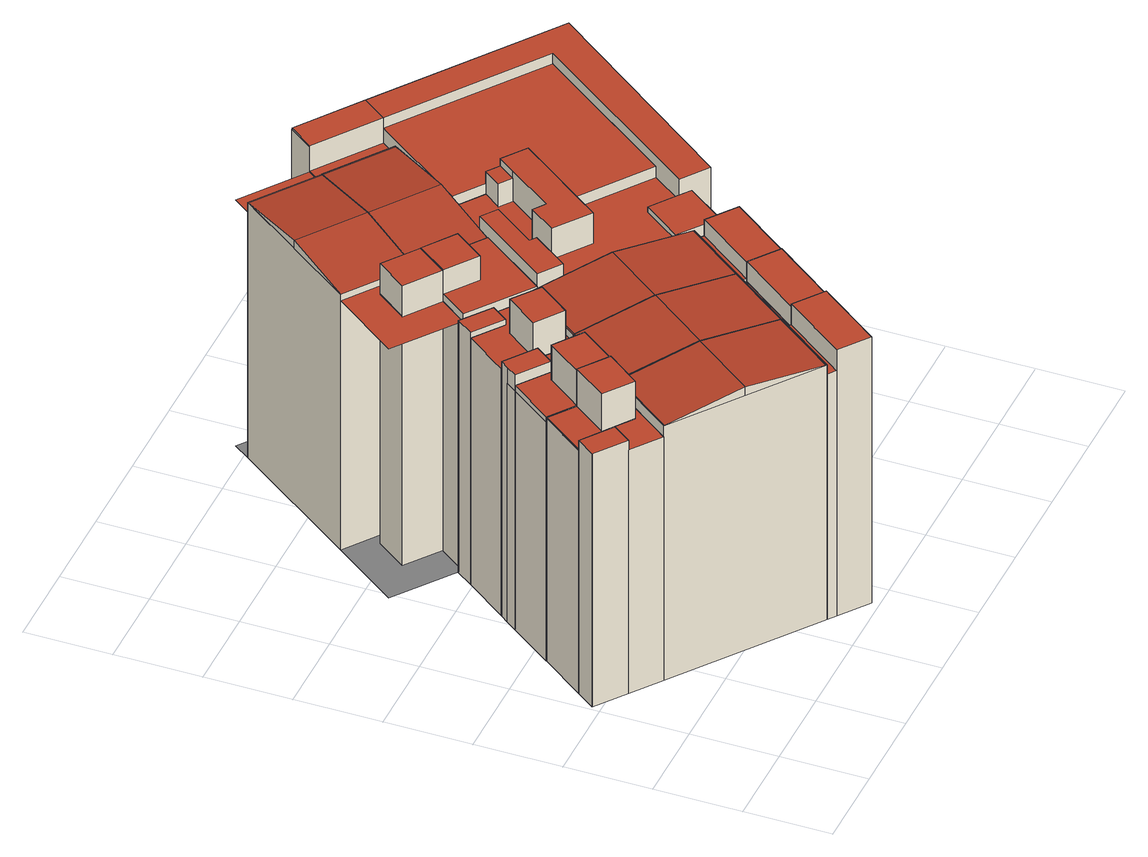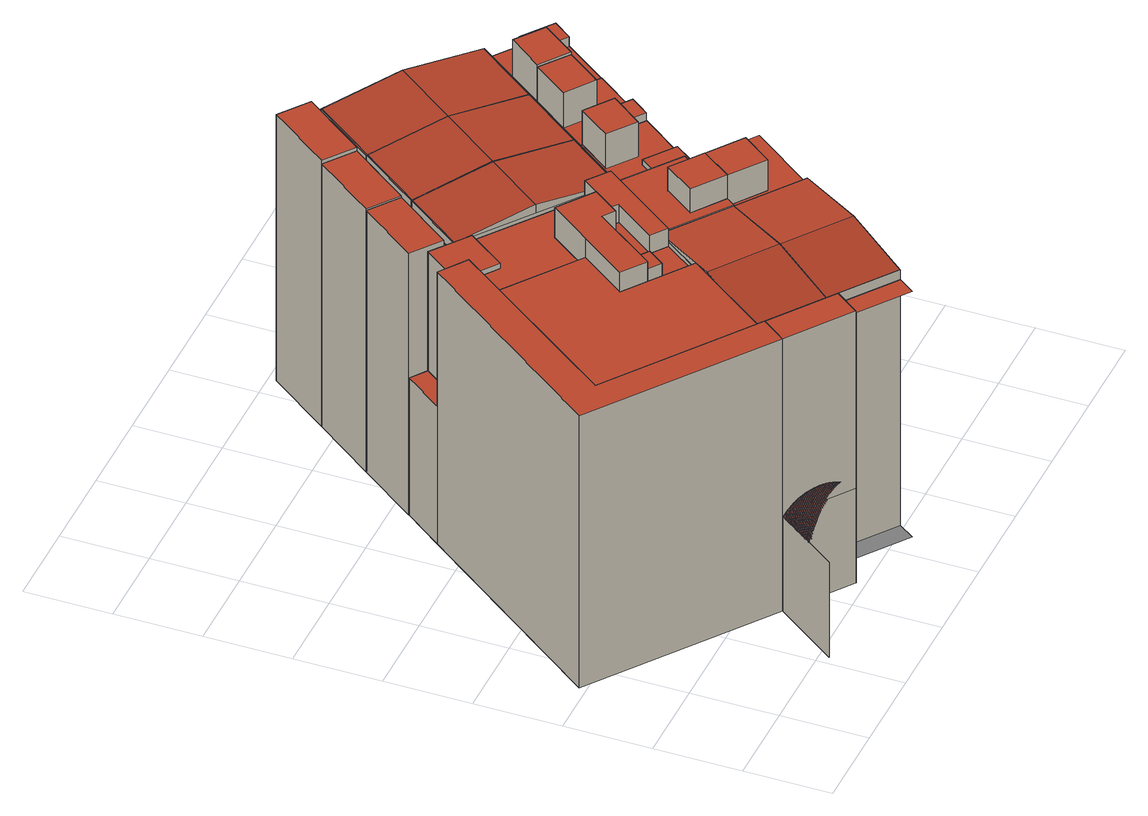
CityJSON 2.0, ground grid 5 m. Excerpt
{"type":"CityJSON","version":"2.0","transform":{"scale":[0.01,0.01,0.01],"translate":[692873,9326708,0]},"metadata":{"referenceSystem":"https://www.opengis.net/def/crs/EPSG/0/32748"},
"CityObjects":{
"building1":{"type":"Building","attributes":{"description":"68, created by Fairuz Akmal Pradana","name":"AC14-68","relativeToTerrain":"entirelyAboveTerrain","GrossPlannedArea":{"value":120,"uom":"m2"},"ConstructionMethod":"New Building","IsLandmarked":"NO","dateOfConstruction":"2025-01-01","measuredHeight":18.35,"class":"1000","function":"1000","usage":"1000","roofType":"1030","storeysAboveGround":2,"storeysBelowGround":0},"geometry":[{"type":"MultiSurface","lod":"2","boundaries":[[[0,1,2,3]],[[4,5,6,7]],[[8,9,10,11]],[[12,4,13,14]],[[15,16,17,18]],[[19,20,21,22]],[[1,9,23,24,2]],[[25,2,24]],[[23,25,24]],[[5,26,27,6]],[[15,28,29,30]],[[31,5,32,33]],[[34,35,36,37]],[[4,38,39,13]],[[20,4,40,21]],[[3,41,42]],[[41,43,42]],[[19,8,11,44]],[[0,45,46,47]],[[26,38,48,27]],[[35,45,49,36]],[[38,50,51,39]],[[31,28,52,53]],[[28,31,33,29]],[[45,35,54,46]],[[55,34,37,56]],[[9,8,43,23]],[[20,19,44,57]],[[16,15,30,58]],[[5,4,59,32]],[[1,0,47,60]],[[4,12,61,40]],[[8,0,3,42,43]],[[38,4,7,48]],[[4,20,57,59]],[[45,55,56,49]],[[50,12,14,51]],[[28,15,18,52]],[[12,19,22,61]],[[9,16,58,10]],[[35,1,60,54]],[[16,31,53,17]],[[23,43,42,3,2,24]],[[6,27,48,7]],[[57,44,11,10,58,30,29,33,32,59]],[[60,47,46,54]],[[39,51,14,13]],[[40,61,22,21]],[[41,25,23,43]],[[25,41,3,2]],[[49,56,37,36]],[[18,17,53,52]],[[8,9,1,0]],[[26,5,4,38]],[[19,20,4,5,31,28,15,16,9,8]],[[0,1,35,45]],[[55,45,35,34]],[[50,38,4,12]],[[16,15,28,31]],[[12,4,20,19]]],"semantics":{"surfaces":[{"type":"WallSurface","name":"Outer Wall 1"},{"type":"WallSurface","name":"Outer Wall 2"},{"type":"WallSurface","name":"Outer Wall 3"},{"type":"WallSurface","name":"Outer Wall 4"},{"type":"WallSurface","name":"Outer Wall 5"},{"type":"WallSurface","name":"Outer Wall 6"},{"type":"WallSurface","name":"Outer Wall 7"},{"type":"WallSurface","name":"Outer Wall 8"},{"type":"RoofSurface","name":"Roof 1"},{"type":"RoofSurface","name":"Roof 2"},{"type":"RoofSurface","name":"Roof 3"},{"type":"RoofSurface","name":"Roof 4"},{"type":"RoofSurface","name":"Roof 5"},{"type":"GroundSurface","description":"Bodenplatte","name":"Base Surface"}],"values":[0,0,0,0,0,0,1,1,1,1,1,1,1,1,1,2,2,2,2,3,3,3,3,4,4,4,5,5,5,5,5,5,6,6,6,6,6,6,6,7,7,7,8,8,8,8,8,8,9,10,11,12,13,13,13,13,13,13,13,13]}}]},
"building2":{"type":"Building","attributes":{"description":"67, created by Fairuz Akmal Pradana","name":"AC14-67","relativeToTerrain":"entirelyAboveTerrain","GrossPlannedArea":{"value":120,"uom":"m2"},"ConstructionMethod":"New Building","IsLandmarked":"NO","dateOfConstruction":"2025-01-01","measuredHeight":18.22,"class":"1000","function":"1000","usage":"1000","roofType":"1030","storeysAboveGround":2,"storeysBelowGround":0},"geometry":[{"type":"MultiSurface","lod":"2","boundaries":[[[62,63,64,65]],[[66,67,68,69]],[[70,71,72,73]],[[74,75,76,77]],[[78,79,80,81]],[[63,67,82,83,64]],[[84,64,83]],[[67,85,86,68]],[[87,88,89,90]],[[91,71,92,93]],[[71,63,94,72]],[[75,95,96,76]],[[65,97,98]],[[97,99,98]],[[74,66,69,100]],[[78,101,102,103]],[[101,74,77,104]],[[82,84,83]],[[85,105,106,107]],[[67,66,99,82]],[[75,74,100,108]],[[88,78,103,89]],[[71,70,109,92]],[[63,62,110,94]],[[105,79,111,106]],[[79,88,112,111]],[[66,62,65,98,99]],[[95,75,108,113]],[[70,114,115,109]],[[62,70,73,110]],[[88,87,116,112]],[[85,87,90,86]],[[95,101,104,96]],[[101,95,113,102]],[[114,91,93,115]],[[87,85,107,116]],[[109,115,93,92]],[[82,99,98,65,64,83]],[[108,100,69,68,86,90,89,103,102,113]],[[94,110,73,72]],[[96,104,77,76]],[[107,106,111,112,116]],[[97,84,82,99]],[[84,97,65,64]],[[66,67,63,62]],[[74,75,95,101,78,88,87,85,67,66]],[[114,70,71,91]],[[62,63,71,70]],[[101,95,75,74]],[[105,85,87,88,79]]],"semantics":{"surfaces":[{"type":"WallSurface","name":"Outer Wall 1"},{"type":"WallSurface","name":"Outer Wall 2"},{"type":"WallSurface","name":"Outer Wall 3"},{"type":"WallSurface","name":"Outer Wall 4"},{"type":"WallSurface","name":"Outer Wall 5"},{"type":"WallSurface","name":"Outer Wall 6"},{"type":"WallSurface","name":"Outer Wall 7"},{"type":"WallSurface","name":"Outer Wall 8"},{"type":"RoofSurface","name":"Roof 1"},{"type":"RoofSurface","name":"Roof 2"},{"type":"RoofSurface","name":"Roof 3"},{"type":"RoofSurface","name":"Roof 4"},{"type":"GroundSurface","description":"Bodenplatte","name":"Base Surface"}],"values":[0,0,0,0,0,1,1,1,1,1,1,1,2,2,2,2,2,3,3,4,4,4,4,4,4,4,5,5,5,5,5,6,6,7,7,7,8,9,9,9,9,9,10,11,12,12,12,12,12,12]}}]},
"building3":{"type":"Building","attributes":{"description":"109, created by Fairuz Akmal Pradana","name":"AC14-109","relativeToTerrain":"entirelyAboveTerrain","GrossPlannedArea":{"value":120,"uom":"m2"},"ConstructionMethod":"New Building","IsLandmarked":"NO","dateOfConstruction":"2025-01-01","measuredHeight":18.27,"class":"1000","function":"1000","usage":"1000","roofType":"1030","storeysAboveGround":2,"storeysBelowGround":0},"geometry":[{"type":"MultiSurface","lod":"2","boundaries":[[[117,118,119,120]],[[121,118,122,123]],[[118,121,124,119]],[[121,125,126,124]],[[125,121,123,127]],[[128,129,130,131,125,121,118,117]],[[132,133,120,119,124,126,134,135]],[[123,122,136,127]],[[118,121,125,131]],[[118,131,136,122]],[[129,130,137,138]],[[130,129,132,135]],[[125,131,134,126]],[[131,125,127,136]],[[138,139,140]],[[131,130,135,134]],[[141,139,138,137]],[[142,129,138,140,143]],[[139,143,140]],[[144,143,140,138,137,145]],[[142,146,130,129]],[[141,137,145]],[[130,146,144,145,137]],[[139,141,144,143]],[[144,141,145]],[[142,146,147,148]],[[146,142,143,144]],[[149,150,148,147]],[[151,152,146,142]],[[146,152,149,147]],[[152,153,154,155]]],"semantics":{"surfaces":[{"type":"WallSurface","name":"Outer Wall 8"},{"type":"WallSurface","name":"Outer Wall 1"},{"type":"WallSurface","name":"Outer Wall 5"},{"type":"WallSurface","name":"Outer Wall 4"},{"type":"WallSurface","name":"Outer Wall 9"},{"type":"GroundSurface","description":"Bodenplatte","name":"Base Surface"},{"type":"RoofSurface","name":"Roof 60"},{"type":"RoofSurface","name":"Roof 98"},{"type":"WallSurface","name":"Outer Wall 2"},{"type":"WallSurface","name":"Outer Wall 6"},{"type":"RoofSurface","name":"Roof 2"},{"type":"WallSurface","name":"Outer Wall 7"},{"type":"RoofSurface","name":"Roof 76"}],"values":[0,1,2,3,4,5,6,7,5,3,8,9,8,9,4,0,10,11,11,6,5,0,0,12,0,8,9,6,5,3,3]}}]},
"building4":{"type":"Building","attributes":{"description":"73, created by Fairuz Akmal Pradana","name":"AC14-73","relativeToTerrain":"entirelyAboveTerrain","GrossPlannedArea":{"value":120,"uom":"m2"},"ConstructionMethod":"New Building","IsLandmarked":"NO","dateOfConstruction":"2025-01-01","measuredHeight":18.37,"class":"1000","function":"1000","usage":"1000","roofType":"1030","storeysAboveGround":2,"storeysBelowGround":0},"geometry":[{"type":"MultiSurface","lod":"2","boundaries":[[[156,157,158,159]],[[157,160,161,158]],[[156,162,163,164]],[[162,156,159,165]],[[166,156,164,167]],[[160,168,169,170]],[[171,167,164,163]],[[166,172,162,156]],[[159,158,161,173,174,175,176,165]],[[157,156,162,172,166,177,178,160]],[[177,166,175,174]],[[172,162,165,176]],[[162,172,171,163]],[[166,172,176,175]],[[172,166,167,171]],[[160,178,173,161]],[[179,168,180,181]],[[168,179,182,169]],[[183,160,170,184]],[[177,178,185,186]],[[178,177,174,173]],[[160,183,187,188,179,168]],[[184,170,169,182,189,190]],[[188,179,181,191]],[[179,188,189,182]],[[168,192,193,180]],[[194,195,196,197]],[[195,194,198,199]],[[200,194,197,201]],[[194,200,202,198]],[[186,203,204]],[[187,188,191,205]],[[188,187,190,189]],[[206,203,186,185]],[[200,207,208,202]],[[207,200,201,209]],[[210,177,186,204,211]],[[183,187,205,212]],[[187,183,184,190]],[[168,179,188,187,183,213,214,215,216,207,200,194,195,217,218,219,220,192]],[[181,180,193,221,222,223,224,199,198,202,208,225,226,227,228,212,205,191]],[[217,195,199,224]],[[195,217,229,196]],[[213,183,212,228]],[[192,230,231,232]],[[203,211,204]],[[196,229,233,234,235,209,201,197]],[[217,195,194,200,207,216,236,237]],[[220,192,232,238]],[[192,220,221,193]],[[239,211,204,186,185,240]],[[210,241,178,177]],[[216,207,209,235]],[[207,216,225,208]],[[206,185,240]],[[230,242,243,244]],[[238,232,231,245,246]],[[192,220,219,247,230]],[[215,216,248,249]],[[216,215,226,225]],[[214,213,228,227]],[[214,215,249,250]],[[215,214,227,226]],[[178,241,239,240,185]],[[247,230,244,251]],[[230,247,245,231]],[[248,252,250,249]],[[236,216,215,214]],[[220,219,222,221]],[[219,220,238,246]],[[236,216,235,234]],[[216,236,252,248]],[[203,206,239,211]],[[251,244,243,253]],[[230,247,254,242]],[[213,237,255,256]],[[237,217,257,255]],[[217,237,233,229]],[[236,214,250,252]],[[242,254,253,243]],[[217,218,258,257]],[[218,217,224,223]],[[247,219,246,245]],[[239,206,240]],[[259,210,260,261]],[[219,254,262,263]],[[237,236,234,233]],[[254,247,251,253]],[[219,218,223,222]],[[264,213,256,265]],[[210,241,266,260]],[[241,210,211,239]],[[267,259,268,269]],[[270,261,260,266]],[[259,264,241,210]],[[257,258,271,265,256,255]],[[218,217,237,213,264,272]],[[259,264,273,268]],[[264,259,261,270]],[[274,275,276]],[[275,274,277]],[[278,277,274]],[[277,278,279]],[[279,280,281]],[[279,278,280]],[[282,281,280]],[[283,280,278]],[[281,282,284]],[[280,283,282]],[[241,264,270,266]],[[285,284,282]],[[284,285,286]],[[287,288,286]],[[289,282,283]],[[288,287,290]],[[286,285,287]],[[282,289,285]],[[291,290,287]],[[290,291,292]],[[293,287,285]],[[292,294,295]],[[292,291,294]],[[296,285,289]],[[287,293,291]],[[285,296,293]],[[297,295,294]],[[298,294,291]],[[295,297,299]],[[300,291,293]],[[294,298,297]],[[301,293,296]],[[291,300,298]],[[299,302,303]],[[293,301,300]],[[304,299,297]],[[303,302,305]],[[299,304,302]],[[306,297,298]],[[307,298,300]],[[297,306,304]],[[308,300,301]],[[298,307,306]],[[309,305,302]],[[305,309,310]],[[310,311,312]],[[300,308,307]],[[313,302,304]],[[310,309,311]],[[302,313,309]],[[314,304,306]],[[315,306,307]],[[304,314,313]],[[316,312,311]],[[267,317,318,264,259]],[[319,269,268,273,320]],[[312,316,321]],[[267,317,322,323]],[[317,267,269,319]],[[324,323,322,325,326,327,328,329,330,303,288,275,331]],[[332,311,309]],[[333,307,308]],[[306,315,314]],[[334,330,321]],[[330,334,335]],[[321,316,334]],[[311,332,316]],[[307,333,315]],[[336,309,313]],[[337,335,334]],[[309,336,332]],[[338,313,314]],[[339,334,316]],[[335,337,340]],[[341,314,315]],[[313,338,336]],[[334,339,337]],[[342,316,332]],[[343,315,333]],[[314,341,338]],[[316,342,339]],[[315,343,341]],[[344,332,336]],[[340,345,346]],[[345,340,337]],[[346,347,348]],[[332,344,342]],[[349,336,338]],[[346,345,347]],[[350,337,339]],[[336,349,344]],[[351,338,341]],[[337,350,345]],[[352,339,342]],[[353,341,343]],[[338,351,349]],[[354,348,347]],[[348,354,355]],[[356,329,355]],[[339,352,350]],[[357,342,344]],[[341,353,351]],[[329,356,358]],[[359,347,345]],[[355,354,356]],[[342,357,352]],[[360,344,349]],[[347,359,354]],[[361,345,350]],[[362,349,351]],[[344,360,357]],[[363,358,356]],[[345,361,359]],[[364,350,352]],[[358,363,365]],[[366,351,353]],[[349,362,360]],[[367,356,354]],[[365,368,369]],[[350,364,361]],[[370,352,357]],[[351,366,362]],[[365,363,368]],[[356,367,363]],[[371,354,359]],[[352,370,364]],[[372,357,360]],[[373,369,368]],[[354,371,367]],[[374,359,361]],[[357,372,370]],[[375,360,362]],[[369,373,376]],[[377,368,363]],[[359,374,371]],[[378,361,364]],[[368,377,373]],[[379,362,366]],[[360,375,372]],[[380,363,367]],[[361,378,374]],[[381,364,370]],[[362,379,375]],[[363,380,377]],[[382,328,383]],[[376,384,383]],[[385,367,371]],[[384,376,373]],[[364,381,378]],[[386,370,372]],[[328,382,387]],[[367,385,380]],[[388,371,374]],[[383,384,382]],[[370,386,381]],[[389,372,375]],[[390,373,377]],[[371,388,385]],[[391,374,378]],[[373,390,384]],[[392,375,379]],[[372,389,386]],[[318,264,273,320]],[[393,377,380]],[[394,387,382]],[[387,394,395]],[[374,391,388]],[[396,378,381]],[[375,392,389]],[[395,397,398]],[[377,393,390]],[[399,380,385]],[[400,382,384]],[[395,394,397]],[[378,396,391]],[[401,381,386]],[[380,399,393]],[[382,400,394]],[[402,385,388]],[[381,401,396]],[[403,386,389]],[[404,384,390]],[[405,398,397]],[[385,402,399]],[[406,388,391]],[[398,405,327]],[[384,404,400]],[[407,389,392]],[[386,403,401]],[[408,390,393]],[[409,397,394]],[[410,411,412]],[[327,405,410]],[[388,406,402]],[[413,391,396]],[[410,405,411]],[[389,407,403]],[[397,409,405]],[[390,408,404]],[[414,393,399]],[[415,394,400]],[[391,413,406]],[[416,412,411]],[[417,396,401]],[[393,414,408]],[[394,415,409]],[[418,399,402]],[[412,416,419]],[[420,411,405]],[[396,417,413]],[[421,401,403]],[[422,400,404]],[[399,418,414]],[[411,420,416]],[[423,402,406]],[[400,422,415]],[[424,403,407]],[[401,421,417]],[[425,404,408]],[[426,405,409]],[[402,423,418]],[[427,406,413]],[[403,424,421]],[[405,426,420]],[[404,425,422]],[[419,428,429]],[[430,408,414]],[[428,419,416]],[[431,409,415]],[[429,432,433]],[[406,427,423]],[[434,413,417]],[[408,430,425]],[[409,431,426]],[[429,428,432]],[[435,414,418]],[[436,416,420]],[[413,434,427]],[[437,417,421]],[[438,415,422]],[[414,435,430]],[[416,436,428]],[[439,418,423]],[[415,438,431]],[[440,421,424]],[[417,437,434]],[[433,441,326]],[[441,433,432]],[[442,422,425]],[[443,420,426]],[[326,441,444]],[[418,439,435]],[[445,423,427]],[[421,440,437]],[[444,446,447]],[[422,442,438]],[[420,443,436]],[[448,432,428]],[[449,425,430]],[[444,441,446]],[[450,426,431]],[[423,445,439]],[[451,427,434]],[[432,448,441]],[[425,449,442]],[[426,450,443]],[[452,430,435]],[[453,447,446]],[[454,428,436]],[[427,451,445]],[[455,431,438]],[[456,434,437]],[[430,452,449]],[[447,453,457]],[[428,454,448]],[[458,435,439]],[[431,455,450]],[[459,446,441]],[[434,456,451]],[[460,437,440]],[[457,461,462]],[[463,438,442]],[[464,436,443]],[[457,453,461]],[[435,458,452]],[[446,459,453]],[[465,439,445]],[[272,219,263,466]],[[437,460,456]],[[436,464,454]],[[438,463,455]],[[467,441,448]],[[468,442,449]],[[469,462,461]],[[470,443,450]],[[462,469,325]],[[439,465,458]],[[471,445,451]],[[440,472,460]],[[441,467,459]],[[442,468,463]],[[473,461,453]],[[443,470,464]],[[474,449,452]],[[325,469,475]],[[476,448,454]],[[477,450,455]],[[445,471,465]],[[478,451,456]],[[461,473,469]],[[449,474,468]],[[448,476,467]],[[479,452,458]],[[450,477,470]],[[480,453,459]],[[451,478,471]],[[481,456,460]],[[482,455,463]],[[483,454,464]],[[453,480,473]],[[452,479,474]],[[484,458,465]],[[454,483,476]],[[456,481,478]],[[475,485,486]],[[485,475,469]],[[455,482,477]],[[487,459,467]],[[488,463,468]],[[489,464,470]],[[486,490,491]],[[458,484,479]],[[492,465,471]],[[318,317,319,320]],[[460,493,481]],[[459,487,480]],[[486,485,490]],[[463,488,482]],[[494,469,473]],[[464,489,483]],[[495,468,474]],[[496,467,476]],[[491,497,322]],[[498,470,477]],[[497,491,490]],[[465,492,484]],[[499,471,478]],[[469,494,485]],[[467,496,487]],[[468,495,488]],[[470,498,489]],[[500,473,480]],[[501,474,479]],[[471,499,492]],[[502,476,483]],[[503,478,481]],[[504,477,482]],[[473,500,494]],[[505,490,485]],[[474,501,495]],[[490,505,497]],[[506,479,484]],[[476,502,496]],[[477,504,498]],[[478,503,499]],[[507,480,487]],[[508,482,488]],[[509,483,489]],[[479,506,501]],[[480,507,500]],[[510,484,492]],[[511,485,494]],[[481,512,503]],[[483,509,502]],[[482,508,504]],[[497,505,513]],[[514,487,496]],[[515,488,495]],[[516,489,498]],[[485,511,505]],[[484,510,506]],[[517,492,499]],[[487,514,507]],[[518,494,500]],[[488,515,508]],[[489,516,509]],[[519,513,505]],[[520,495,501]],[[521,496,502]],[[522,498,504]],[[492,517,510]],[[523,499,503]],[[494,518,511]],[[495,520,515]],[[496,521,514]],[[524,500,507]],[[498,522,516]],[[525,501,506]],[[499,523,517]],[[505,526,519]],[[527,502,509]],[[528,504,508]],[[526,505,511]],[[500,524,518]],[[501,525,520]],[[529,506,510]],[[502,527,521]],[[503,530,523]],[[504,528,522]],[[531,507,514]],[[532,508,515]],[[533,509,516]],[[506,529,525]],[[507,531,524]],[[534,511,518]],[[535,510,517]],[[262,536,320,273,466,263]],[[537,254,219,272,264,318]],[[508,532,528]],[[509,533,527]],[[511,534,526]],[[538,514,521]],[[539,515,520]],[[540,516,522]],[[510,535,529]],[[541,517,523]],[[514,538,531]],[[542,518,524]],[[515,539,532]],[[516,540,533]],[[526,534,543]],[[544,520,525]],[[545,521,527]],[[517,541,535]],[[518,542,534]],[[546,522,528]],[[520,544,539]],[[521,545,538]],[[547,524,531]],[[548,525,529]],[[522,546,540]],[[549,543,534]],[[523,550,541]],[[551,527,533]],[[552,528,532]],[[524,547,542]],[[525,548,544]],[[553,529,535]],[[527,551,545]],[[528,552,546]],[[554,531,538]],[[555,532,539]],[[556,533,540]],[[557,534,542]],[[531,554,547]],[[529,553,548]],[[534,557,549]],[[558,535,541]],[[533,556,551]],[[532,555,552]],[[559,538,545]],[[560,539,544]],[[561,540,546]],[[535,558,553]],[[562,542,547]],[[538,559,554]],[[549,557,563]],[[539,560,555]],[[540,561,556]],[[564,544,548]],[[542,562,557]],[[565,545,551]],[[541,566,558]],[[567,546,552]],[[545,565,559]],[[568,563,557]],[[569,547,554]],[[544,564,560]],[[570,548,553]],[[546,567,561]],[[571,551,556]],[[572,552,555]],[[547,569,562]],[[548,570,564]],[[573,553,558]],[[551,571,565]],[[574,554,559]],[[552,572,567]],[[557,575,568]],[[576,555,560]],[[577,556,561]],[[575,557,562]],[[554,574,569]],[[553,573,570]],[[578,558,566]],[[556,577,571]],[[555,576,572]],[[579,559,565]],[[580,560,564]],[[581,561,567]],[[558,578,573]],[[568,575,582]],[[583,562,569]],[[559,579,574]],[[560,580,576]],[[561,581,577]],[[562,583,575]],[[584,564,570]],[[585,565,571]],[[586,567,572]],[[587,582,575]],[[588,569,574]],[[565,585,579]],[[564,584,580]],[[589,570,573]],[[567,586,581]],[[569,588,583]],[[590,571,577]],[[591,572,576]],[[575,592,587]],[[570,589,584]],[[571,590,585]],[[593,573,578]],[[594,574,579]],[[218,272,271,258]],[[572,591,586]],[[592,575,583]],[[595,576,580]],[[596,577,581]],[[574,594,588]],[[573,593,589]],[[577,596,590]],[[576,595,591]],[[597,579,585]],[[598,580,584]],[[599,581,586]],[[600,583,588]],[[579,597,594]],[[583,600,592]],[[580,598,595]],[[581,599,596]],[[601,584,589]],[[602,585,590]],[[603,586,591]],[[604,588,594]],[[592,600,605]],[[585,602,597]],[[584,601,598]],[[586,603,599]],[[606,589,593]],[[588,604,600]],[[607,590,596]],[[608,591,595]],[[609,605,600]],[[589,606,601]],[[610,594,597]],[[590,607,602]],[[591,608,603]],[[611,596,599]],[[612,595,598]],[[594,610,604]],[[596,611,607]],[[613,597,602]],[[595,612,608]],[[614,598,601]],[[615,600,604]],[[616,599,603]],[[600,615,609]],[[597,613,610]],[[598,614,612]],[[599,616,611]],[[617,602,607]],[[618,601,606]],[[619,603,608]],[[609,615,620]],[[621,604,610]],[[602,617,613]],[[601,618,614]],[[604,621,615]],[[603,619,616]],[[622,607,611]],[[623,608,612]],[[624,620,615]],[[625,610,613]],[[607,622,617]],[[608,623,619]],[[610,625,621]],[[626,611,616]],[[627,612,614]],[[611,626,622]],[[628,613,617]],[[615,629,624]],[[612,627,623]],[[629,615,621]],[[630,614,618]],[[631,616,619]],[[613,628,625]],[[616,631,626]],[[614,630,627]],[[632,617,622]],[[633,619,623]],[[634,621,625]],[[617,632,628]],[[621,634,629]],[[619,633,631]],[[635,622,626]],[[636,623,627]],[[637,625,628]],[[622,635,632]],[[623,636,633]],[[625,637,634]],[[638,626,631]],[[639,627,630]],[[640,629,634]],[[641,628,632]],[[626,638,635]],[[627,639,636]],[[642,631,633]],[[628,641,637]],[[631,642,638]],[[643,632,635]],[[644,634,637]],[[645,633,636]],[[634,644,640]],[[632,643,641]],[[633,645,642]],[[646,635,638]],[[647,636,639]],[[640,644,648]],[[649,637,641]],[[635,646,643]],[[636,647,645]],[[637,649,644]],[[650,638,642]],[[651,648,644]],[[652,641,643]],[[638,650,646]],[[641,652,649]],[[653,642,645]],[[642,653,650]],[[654,643,646]],[[644,655,651]],[[655,644,649]],[[656,645,647]],[[643,654,652]],[[645,656,653]],[[657,646,650]],[[651,655,658]],[[659,649,652]],[[646,657,654]],[[649,659,655]],[[660,650,653]],[[661,658,655]],[[662,652,654]],[[650,660,657]],[[652,662,659]],[[663,653,656]],[[655,664,661]],[[653,663,660]],[[665,654,657]],[[664,655,659]],[[654,665,662]],[[666,657,660]],[[667,659,662]],[[657,666,665]],[[659,667,664]],[[264,272,466,273]],[[272,264,265,271]],[[668,662,665]],[[664,667,669]],[[660,670,666]],[[662,668,667]],[[254,537,536,262]],[[671,669,667]],[[672,665,666]],[[665,672,668]],[[673,667,668]],[[667,673,671]],[[666,674,672]],[[317,675,676,322]],[[671,673,677]],[[678,668,672]],[[668,678,673]],[[679,677,673]],[[672,680,678]],[[673,681,679]],[[681,673,678]],[[679,681,682]],[[683,682,681]],[[537,318,320,536]]],"semantics":{"surfaces":[{"type":"WallSurface","name":"Outer Wall 4"},{"type":"WallSurface","name":"Outer Wall 2"},{"type":"WallSurface","name":"Outer Wall 5"},{"type":"WallSurface","name":"Outer Wall 9"},{"type":"WallSurface","name":"Outer Wall 1"},{"type":"RoofSurface","name":"Roof 23"},{"type":"RoofSurface","name":"Roof 71"},{"type":"WallSurface","name":"Outer Wall 8"},{"type":"WallSurface","name":"Outer Wall 7"},{"type":"WallSurface","name":"Outer Wall 3"},{"type":"RoofSurface","name":"Roof 33"},{"type":"RoofSurface","name":"Roof 69"},{"type":"RoofSurface","name":"Roof 62"},{"type":"RoofSurface","name":"Roof 2"},{"type":"RoofSurface","name":"Roof 11"},{"type":"RoofSurface","name":"Roof 82"},{"type":"RoofSurface","name":"Roof 65"},{"type":"RoofSurface","name":"Roof 72"},{"type":"RoofSurface","name":"Roof 10"},{"type":"RoofSurface","name":"Roof 48"},{"type":"RoofSurface","name":"Roof 21"},{"type":"RoofSurface","name":"Roof 44"},{"type":"RoofSurface","name":"Roof 24"},{"type":"RoofSurface","name":"Roof 36"},{"type":"RoofSurface","name":"Roof 57"},{"type":"RoofSurface","name":"Roof 64"},{"type":"RoofSurface","name":"Roof 29"},{"type":"RoofSurface","name":"Roof 47"},{"type":"RoofSurface","name":"Roof 9"},{"type":"RoofSurface","name":"Roof 8"},{"type":"RoofSurface","name":"Roof 84"},{"type":"RoofSurface","name":"Roof 81"},{"type":"RoofSurface","name":"Roof 56"},{"type":"RoofSurface","name":"Roof 20"},{"type":"RoofSurface","name":"Roof 43"},{"type":"RoofSurface","name":"Roof 46"},{"type":"RoofSurface","name":"Roof 42"},{"type":"RoofSurface","name":"Roof 7"},{"type":"RoofSurface","name":"Roof 41"},{"type":"RoofSurface","name":"Roof 34"},{"type":"RoofSurface","name":"Roof 79"},{"type":"RoofSurface","name":"Roof 70"},{"type":"RoofSurface","name":"Roof 86"},{"type":"RoofSurface","name":"Roof 55"},{"type":"RoofSurface","name":"Roof 3"},{"type":"RoofSurface","name":"Roof 63"},{"type":"RoofSurface","name":"Roof 54"},{"type":"RoofSurface","name":"Roof 78"},{"type":"RoofSurface","name":"Roof 80"},{"type":"RoofSurface","name":"Roof 40"},{"type":"RoofSurface","name":"Roof 85"},{"type":"RoofSurface","name":"Roof 51"},{"type":"RoofSurface","name":"Roof 77"},{"type":"RoofSurface","name":"Roof 68"},{"type":"RoofSurface","name":"Roof 28"},{"type":"RoofSurface","name":"Roof 60"},{"type":"RoofSurface","name":"Roof 61"},{"type":"RoofSurface","name":"Roof 45"}],"values":[0,1,2,3,4,2,5,6,5,6,0,0,7,1,8,7,4,9,4,1,8,6,5,1,8,2,1,8,0,7,4,4,9,10,1,8,4,2,3,5,5,4,9,4,1,0,5,6,0,7,5,11,4,9,7,2,5,6,1,8,8,4,9,9,0,7,5,6,2,3,4,9,12,5,6,2,0,7,8,9,1,8,8,7,0,1,8,3,7,4,1,8,4,5,6,13,6,1,8,14,15,16,17,18,19,20,19,17,17,7,17,17,21,17,22,23,17,22,22,17,22,22,17,22,17,22,22,22,22,22,17,22,24,22,22,25,26,22,22,22,22,22,25,25,25,22,26,25,26,22,22,26,25,6,5,26,1,8,2,25,22,22,27,28,6,25,22,26,29,26,30,6,31,22,26,31,25,22,30,6,22,26,31,31,31,25,26,31,31,26,30,31,6,30,26,32,31,33,31,6,30,34,32,32,6,26,32,31,26,6,35,32,31,35,30,26,32,35,31,6,26,35,35,32,31,6,34,32,32,6,11,34,34,32,32,34,26,6,35,32,31,11,34,36,37,32,34,32,29,38,35,32,39,31,6,34,32,32,34,11,29,0,34,38,38,32,32,6,38,34,34,39,38,32,31,34,38,32,32,29,40,38,34,32,39,39,29,31,34,38,41,42,32,32,43,29,38,40,34,38,32,41,32,34,38,34,41,43,32,32,39,34,43,37,38,29,32,39,38,34,32,32,43,39,43,40,41,38,42,37,32,39,38,42,34,43,32,32,38,40,42,34,38,32,32,44,45,39,43,46,34,37,32,46,38,43,45,39,46,43,34,37,46,39,43,39,47,42,37,38,32,39,46,46,34,43,46,37,32,48,38,42,41,39,46,34,0,32,41,38,46,39,49,43,50,34,37,32,46,38,51,42,39,49,46,43,34,37,51,38,46,39,43,47,34,32,43,46,51,39,40,46,37,49,52,43,46,38,42,49,39,34,7,32,47,49,43,51,46,38,46,51,42,49,40,34,52,46,38,42,51,39,34,46,37,43,52,49,38,49,39,46,42,34,51,43,46,39,51,39,49,37,46,43,53,47,43,45,49,39,34,47,51,43,46,53,38,46,42,39,34,49,43,47,51,41,39,34,53,46,43,49,52,38,39,46,34,42,51,43,46,39,51,49,39,54,6,43,46,49,47,43,46,39,34,51,52,43,46,49,43,47,39,49,42,43,47,51,39,46,55,34,46,42,49,43,39,47,42,51,43,46,49,52,38,49,39,46,42,51,43,46,39,49,51,55,43,46,43,49,47,39,45,51,55,51,43,38,46,46,42,49,43,39,47,51,45,55,43,46,49,52,38,39,46,42,51,43,46,39,56,49,51,43,46,49,43,51,45,56,49,51,43,38,46,49,47,42,56,43,51,39,51,9,46,55,42,46,49,38,47,42,51,43,46,49,51,55,42,46,43,51,46,49,49,51,43,46,43,49,47,45,55,43,51,51,46,46,42,49,47,51,45,43,49,46,55,52,42,46,51,43,46,53,49,51,43,49,46,51,45,53,57,51,46,49,47,42,51,51,53,45,55,43,46,49,47,42,51,46,49,51,55,46,51,45,49,51,46,49,47,45,55,51,51,46,46,49,47,51,49,46,55,51,46,51,45,55,49,51,46,49,47,55,51,51,49,46,47,51,55,55,46,49,46,51,53,49,51,55,51,53,57,51,49,47,53,51,51,55,49,51,49,51,55,1,8,49,55,51,49,7,55,51,49,49,55,51,9,55,49,49,55,49,53,55,53,53,8]}}]},
"building5":{"type":"Building","attributes":{"description":"66, created by Fairuz Akmal Pradana","name":"AC14-66","relativeToTerrain":"entirelyAboveTerrain","GrossPlannedArea":{"value":120,"uom":"m2"},"ConstructionMethod":"New Building","IsLandmarked":"NO","dateOfConstruction":"2025-01-01","measuredHeight":18.35,"class":"1000","function":"1000","usage":"1000","roofType":"1030","storeysAboveGround":2,"storeysBelowGround":0},"geometry":[{"type":"MultiSurface","lod":"2","boundaries":[[[684,685,686]],[[687,684,686]],[[688,689,690,691]],[[689,692,693,694]],[[689,695,696,690]],[[692,697,698,693]],[[695,689,694,699]],[[688,700,701,687]],[[702,703,704,705]],[[697,706,707,708]],[[709,710,711,712]],[[713,714,715,716]],[[717,718,719,720]],[[700,714,721,722,701]],[[706,718,723,707]],[[710,724,725,711]],[[714,710,726,715]],[[714,713,685,721]],[[700,688,691,727]],[[718,717,728,723]],[[724,729,730,725]],[[710,709,731,726]],[[703,702,732,733]],[[713,688,687,686,685]],[[695,697,708,696]],[[729,709,712,730]],[[709,713,716,731]],[[702,717,720,732]],[[721,734,722]],[[734,701,722]],[[703,700,727,704]],[[717,702,705,728]],[[718,703,733,719]],[[697,695,699,698]],[[687,701,722,721,685,686]],[[705,704,727,691,690,696,708,707,723,728]],[[716,715,726,731]],[[720,719,733,732]],[[694,693,698,699]],[[734,684,687,701]],[[684,734,721,685]],[[711,725,730,712]],[[700,688,713,714]],[[703,702,717,718,706,697,695,689,688,700]],[[724,710,709,729]],[[714,713,709,710]],[[718,717,702,703]],[[692,689,695,697]]],"semantics":{"surfaces":[{"type":"WallSurface","name":"Outer Wall 1"},{"type":"WallSurface","name":"Outer Wall 2"},{"type":"WallSurface","name":"Outer Wall 3"},{"type":"WallSurface","name":"Outer Wall 4"},{"type":"WallSurface","name":"Outer Wall 5"},{"type":"WallSurface","name":"Outer Wall 6"},{"type":"WallSurface","name":"Outer Wall 7"},{"type":"WallSurface","name":"Outer Wall 8"},{"type":"RoofSurface","name":"Roof 1"},{"type":"RoofSurface","name":"Roof 2"},{"type":"RoofSurface","name":"Roof 3"},{"type":"RoofSurface","name":"Roof 4"},{"type":"GroundSurface","description":"Bodenplatte","name":"Base Surface"}],"values":[0,0,0,0,1,1,2,3,3,3,3,3,3,4,4,4,4,5,5,5,5,5,5,6,6,6,6,6,7,7,7,7,7,7,8,8,8,8,8,9,10,11,12,12,12,12,12,12]}}]}
},
"vertices":[
[1157,205,0],[1426,567,0],[1426,567,1661],[1157,205,1661],[104,1157,0],[291,1411,0],[291,1411,1584],[104,1157,1584],[368,793,0],[636,1154,0],[636,1154,1591],[368,793,1591],[24,1049,0],[104,1157,1651],[24,1049,1651],[454,984,0],[601,1181,0],[601,1181,1835],[454,984,1835],[199,918,0],[279,1028,0],[279,1028,1652],[199,918,1652],[636,1154,1661],[1031,860,1661],[1031,860,1718],[291,1412,0],[291,1412,1584],[291,1106,0],[291,1106,1591],[454,984,1591],[437,1303,0],[291,1411,1591],[437,1303,1591],[1642,406,0],[1473,532,0],[1473,532,1736],[1642,406,1736],[103,1158,0],[103,1158,1651],[104,1157,1652],[762,499,1718],[762,499,1661],[368,793,1661],[199,918,1591],[1203,171,0],[1203,171,1601],[1157,205,1601],[103,1158,1584],[1203,171,1736],[22,1050,0],[22,1050,1651],[291,1106,1835],[437,1303,1835],[1473,532,1601],[1373,45,0],[1373,45,1736],[279,1028,1591],[601,1181,1591],[104,1157,1591],[1426,567,1601],[24,1049,1652],
[1427,568,0],[1691,923,0],[1691,923,1662],[1427,568,1662],[638,1156,0],[902,1511,0],[902,1511,1594],[638,1156,1594],[1474,533,0],[1739,888,0],[1739,888,1586],[1474,533,1586],[602,1182,0],[753,1386,0],[753,1386,1822],[602,1182,1822],[292,1413,0],[520,1722,0],[520,1722,1556],[292,1413,1556],[902,1511,1662],[1297,1217,1662],[1297,1217,1720],[730,1639,0],[730,1639,1594],[651,1532,0],[476,1661,0],[476,1661,1594],[651,1532,1594],[1908,762,0],[1739,888,1715],[1908,762,1715],[1691,923,1586],[590,1506,0],[590,1506,1822],[1032,862,1720],[1032,862,1662],[638,1156,1662],[602,1182,1594],[439,1304,0],[439,1304,1594],[292,1413,1594],[439,1304,1822],[555,1769,0],[555,1769,1661],[730,1639,1661],[753,1386,1594],[1474,533,1715],[1427,568,1586],[520,1722,1661],[476,1661,1661],[590,1506,1594],[1643,407,0],[1643,407,1715],[651,1532,1661],
[832,2096,0],[949,2256,0],[949,2256,1627],[832,2096,1627],[752,2400,0],[949,2256,1827],[752,2400,1827],[752,2400,1627],[882,2577,0],[882,2577,1627],[882,2577,1827],[474,2362,0],[755,2745,0],[1115,2482,0],[1079,2433,0],[755,2745,1627],[474,2362,1627],[1079,2433,1627],[1115,2482,1627],[1079,2433,1827],[1115,2482,1667],[755,2745,1667],[1023,3112,1718],[1023,3112,1667],[1383,2848,1718],[1291,3478,0],[1291,3478,1667],[1651,3214,1667],[1383,2848,1667],[1651,3214,0],[1651,3214,1605],[1291,3478,1605],[1719,3307,1605],[1359,3571,1605],[1359,3571,0],[1719,3307,0],[1823,3450,0],[1823,3450,1767],[1719,3307,1767],
[951,2255,0],[833,2094,0],[833,2094,1674],[951,2255,1674],[1189,1829,0],[1189,1829,1674],[1132,2122,0],[1132,2122,1829],[951,2255,1829],[1132,2122,1674],[1080,2432,0],[1080,2432,1829],[1316,1734,0],[1316,1734,1758],[1189,1829,1758],[1262,2299,1829],[1262,2299,0],[1474,2218,1674],[1116,2481,1674],[1080,2432,1674],[1262,2299,1674],[1116,2481,0],[1474,2218,0],[1470,1945,0],[1316,1734,1640],[1470,1945,1640],[1470,1945,1758],[1523,2284,0],[1523,2284,1758],[1474,2218,1668],[1116,2481,1668],[1613,2218,0],[1433,1972,0],[1433,1972,1758],[1613,2218,1758],[1433,1972,1640],[1858,1329,0],[1858,1329,1640],[1473,1862,0],[1676,1714,0],[1676,1714,1837],[1473,1862,1837],[1473,1862,1640],[1676,1714,1640],[1586,2017,0],[1586,2017,1837],[1586,2017,1640],[1384,2847,1719],[1384,2847,1668],[1613,2218,1640],[1742,2585,1719],[1654,1968,0],[1654,1968,1640],[1654,1968,1837],[1652,3213,0],[1652,3213,1668],[1523,2284,1640],[1681,2501,0],[1847,2380,0],[1774,2281,0],[1845,2229,0],[1852,1955,0],[2307,1622,0],[2174,1440,0],[2021,1552,0],[2021,1552,1640],[2174,1440,1640],[2307,1622,1640],[1852,1955,1640],[1845,2229,1640],[1774,2281,1640],[1847,2380,1640],[1681,2501,1640],[1852,1955,1837],[2070,1170,0],[2070,1170,1674],[1858,1329,1674],[2053,2229,1837],[1918,2328,1837],[1845,2229,1837],[1918,2328,0],[2053,2229,0],[2021,1552,1674],[2011,2951,1668],[1742,2585,1668],[2011,2951,0],[2162,1102,0],[2162,1102,897],[2070,1170,897],[2235,1395,1674],[2174,1440,1674],[2235,1395,0],[1845,2229,1789],[1774,2281,1789],[1847,2380,1789],[2235,1395,897],[1918,2328,1789],[2330,1326,897],[2330,1326,0],[2053,2229,1710],[1681,2501,1710],[1852,1955,1710],[2307,1622,1710],[1720,3306,0],[1652,3213,1613],[1720,3306,1613],[2330,1326,1776],[2174,1440,1776],[2079,3044,0],[2079,3044,1710],[2011,2951,1613],[1825,3448,0],[1720,3306,1776],[1825,3448,1776],[2079,3044,1613],[2905,2439,1710],[2905,2439,0],[2079,3044,1776],[1905,3395,702],[1903,3391,702],[1899,3394,699],[1905,3390,703],[1916,3395,706],[1916,3382,709],[1918,3382,710],[1918,3380,710],[1929,3382,714],[1928,3396,710],[1930,3371,716],[1941,3383,718],[1933,3369,718],[1942,3370,720],[1935,3368,719],[1940,3396,715],[1943,3362,721],[1954,3370,723],[1950,3356,723],[1953,3383,721],[1955,3357,725],[1956,3353,725],[1952,3397,718],[1967,3357,727],[1966,3370,726],[1968,3344,729],[1965,3383,724],[1964,3397,722],[1980,3344,730],[1969,3343,729],[1980,3357,730],[1981,3334,730],[1979,3370,728],[1978,3384,727],[1977,3397,725],[1993,3344,732],[1985,3331,731],[1993,3331,731],[1993,3325,731],[1992,3357,731],[1991,3370,730],[1990,3383,729],[2006,3331,733],[2182,3187,0],[2182,3186,0],[2182,3187,1776],[2182,3186,1776],[2002,3319,732],[2182,3187,618],[1825,3448,618],[1847,3432,651],[2160,3203,651],[2134,3222,680],[2104,3244,702],[2072,3268,719],[2038,3292,729],[2004,3318,732],[1873,3413,680],[2005,3344,733],[1990,3397,728],[2006,3319,732],[2006,3316,732],[2005,3357,733],[2019,3319,732],[2004,3370,732],[2018,3331,733],[2018,3307,731],[2003,3383,731],[2018,3344,733],[2002,3396,730],[2018,3357,734],[2031,3318,732],[2019,3306,731],[2031,3306,731],[2031,3298,730],[2017,3370,733],[2031,3331,733],[2016,3383,733],[2031,3344,734],[2016,3396,732],[2044,3306,730],[2036,3294,729],[2044,3293,728],[2031,3356,734],[2044,3288,727],[2045,3318,731],[2030,3369,734],[2045,3330,732],[2030,3382,734],[2057,3293,726],[2044,3343,733],[2053,3281,724],[2029,3396,734],[2058,3305,728],[2056,3281,724],[2056,3279,724],[2044,3356,734],[2058,3317,730],[2044,3369,734],[2070,3280,722],[2058,3330,731],[2043,3382,735],[2069,3270,720],[2070,3292,724],[2058,3343,733],[2042,3395,734],[2071,3304,726],[2057,3355,734],[2082,3268,716],[2071,3269,719],[2083,3280,718],[2071,3317,728],[2057,3368,734],[2081,3261,714],[2071,3329,730],[2056,3381,735],[2084,3292,721],[2071,3342,731],[2056,3394,735],[2084,3304,723],[2096,3267,712],[2088,3256,711],[2071,3355,733],[2094,3256,709],[2094,3252,708],[2085,3316,726],[2097,3279,714],[2071,3368,734],[2085,3329,728],[2070,3381,734],[2097,3291,717],[2108,3255,704],[2085,3341,729],[2069,3394,735],[2098,3303,720],[2109,3266,707],[2105,3243,702],[2107,3243,701],[2106,3242,700],[2085,3354,731],[2098,3315,723],[2110,3278,710],[2120,3242,694],[2084,3367,732],[2098,3328,725],[2119,3233,691],[2122,3254,698],[2084,3380,734],[2111,3290,713],[2098,3340,727],[2083,3393,734],[2111,3302,716],[2123,3266,701],[2098,3353,729],[2134,3242,687],[2122,3231,688],[2112,3315,719],[2124,3277,705],[2132,3230,683],[2132,3224,681],[2098,3366,731],[2112,3327,722],[2135,3253,691],[2097,3379,732],[2124,3289,708],[2112,3340,724],[2097,3392,733],[2146,3229,675],[2125,3302,712],[2136,3265,695],[2139,3218,673],[2112,3352,726],[2145,3218,670],[2144,3215,668],[2147,3241,679],[2125,3314,715],[2137,3277,699],[2111,3365,728],[2126,3326,718],[2158,3217,660],[2149,3253,684],[2138,3289,703],[2111,3378,730],[2156,3206,655],[2126,3339,721],[2159,3229,665],[2110,3391,732],[2157,3206,655],[2157,3205,655],[2138,3301,707],[2150,3264,688],[2125,3352,723],[2905,2439,1776],[2161,3240,671],[2139,3313,710],[2170,3205,643],[2151,3276,693],[2125,3364,726],[2110,3404,733],[2171,3217,650],[2139,3326,714],[2169,3196,638],[2162,3252,676],[2151,3288,697],[2125,3377,728],[2139,3338,717],[2172,3228,656],[2124,3390,730],[2152,3300,701],[2163,3264,681],[2139,3351,720],[2183,3205,631],[2174,3193,631],[2173,3240,662],[2152,3313,705],[2164,3276,686],[2182,3193,623],[2182,3187,619],[2139,3364,722],[2123,3403,731],[2184,3217,639],[2152,3325,709],[2175,3252,667],[2187,3193,618],[2164,3288,690],[2138,3377,725],[2185,3229,646],[2153,3338,712],[2176,3264,673],[2138,3389,727],[2165,3300,695],[2195,3205,620],[2152,3350,715],[2186,3240,652],[2165,3312,699],[2176,3276,678],[2152,3363,718],[2196,3217,628],[2137,3403,729],[2194,3204,618],[2187,3252,658],[2166,3325,703],[2177,3288,683],[2152,3376,721],[2197,3229,635],[2196,3206,618],[2166,3337,707],[2188,3264,664],[2178,3300,688],[2152,3389,724],[2198,3241,642],[2166,3350,711],[2205,3218,618],[2189,3276,670],[2178,3312,693],[2166,3362,714],[2151,3402,726],[2199,3252,649],[2179,3324,697],[2190,3288,675],[2208,3230,625],[2165,3375,717],[3175,2458,1776],[3175,2458,0],[2200,3264,655],[2179,3337,701],[2191,3300,681],[2165,3388,720],[2209,3242,632],[2207,3221,618],[2179,3349,705],[2201,3276,662],[2191,3312,686],[2211,3253,639],[2179,3362,709],[2214,3231,618],[2165,3401,723],[2202,3288,667],[2192,3324,691],[2179,3375,713],[2212,3265,646],[2192,3337,695],[2203,3300,673],[2220,3243,622],[2179,3387,716],[2213,3277,653],[2192,3349,700],[2204,3312,678],[2222,3254,629],[2220,3238,618],[2192,3362,704],[2214,3288,659],[2178,3400,719],[2204,3324,684],[2224,3243,618],[2223,3266,636],[2192,3374,708],[2215,3300,665],[2205,3336,688],[2192,3387,711],[2224,3277,643],[2232,3256,619],[2205,3349,693],[2216,3312,671],[2192,3400,715],[2226,3289,650],[2205,3361,698],[2217,3324,676],[2232,3255,618],[2234,3267,626],[2205,3374,702],[2227,3301,656],[2217,3337,681],[2233,3256,618],[2235,3279,634],[2205,3387,706],[2228,3313,662],[2217,3349,686],[2242,3269,618],[2205,3399,710],[2237,3290,641],[2218,3361,691],[2229,3325,668],[2238,3302,647],[2218,3374,696],[2229,3337,674],[2246,3280,624],[2218,3386,700],[2239,3313,654],[2230,3349,679],[2248,3291,631],[2245,3272,618],[2218,3399,705],[2240,3325,660],[2230,3361,684],[2251,3281,618],[2249,3303,638],[2241,3337,666],[2231,3374,689],[2250,3315,645],[2231,3386,694],[2258,3293,621],[2242,3349,672],[2252,3326,651],[2231,3399,699],[2242,3362,677],[2257,3289,618],[2260,3304,628],[2253,3338,658],[2243,3374,683],[2260,3294,618],[2261,3316,635],[2254,3350,664],[2243,3386,688],[2263,3327,642],[2270,3306,618],[2243,3399,692],[2254,3362,670],[2264,3339,649],[2255,3374,675],[2272,3318,626],[2265,3351,655],[2255,3386,680],[2273,3329,633],[2266,3363,661],[2256,3399,686],[2279,3319,618],[2275,3340,640],[2267,3375,667],[2276,3352,646],[2284,3330,623],[2267,3387,673],[2277,3364,653],[2268,3399,679],[2282,3324,618],[2285,3342,630],[2278,3375,659],[2288,3331,618],[2287,3353,637],[2279,3387,665],[2288,3365,644],[2296,3344,620],[2280,3399,671],[2290,3376,650],[2295,3341,618],[2297,3355,628],[2291,3388,657],[2297,3344,618],[2299,3366,634],[2291,3400,663],[2306,3356,618],[2300,3378,641],[2302,3389,648],[2309,3368,625],[2311,3379,632],[2308,3358,618],[2303,3401,654],[2316,3369,618],[2312,3391,639],[2321,3381,622],[2314,3402,646],[2451,3554,0],[2451,3554,618],[2320,3375,618],[2323,3392,629],[2325,3382,618],[2324,3404,636],[2333,3394,620],[2333,3392,618],[2334,3394,618],
[1549,1557,1719],[1944,1262,1662],[1549,1557,1662],[1155,1851,1662],[1155,1851,0],[977,1984,0],[977,1984,1611],[1155,1851,1611],[808,2111,0],[808,2111,1646],[977,1984,1646],[907,1889,0],[907,1889,1611],[737,2015,0],[737,2015,1646],[907,1889,1646],[903,1512,0],[903,1512,1662],[1005,1726,0],[866,1540,0],[866,1540,1611],[1005,1726,1611],[556,1771,0],[556,1771,1611],[737,2015,1611],[1992,1226,0],[1740,889,0],[1740,889,1708],[1992,1226,1708],[1944,1262,0],[1692,925,0],[1692,925,1603],[1944,1262,1603],[849,1843,0],[710,1656,0],[710,1656,1835],[849,1843,1835],[1692,925,1662],[1298,1219,1662],[710,1656,1611],[1909,763,0],[1909,763,1708],[1740,889,1603],[903,1512,1611],[849,1843,1611],[2161,1100,0],[2161,1100,1708],[1992,1226,1603],[1005,1726,1835],[866,1540,1835],[1298,1219,1719]
]}
